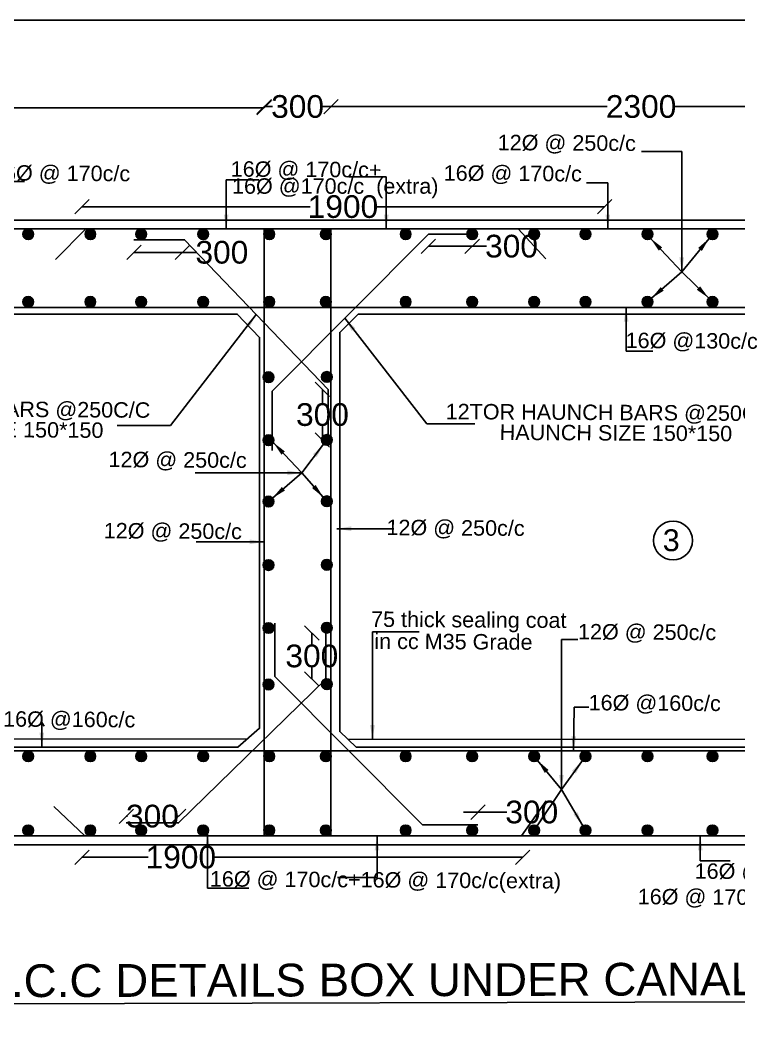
# Model space of a CAD drawing. Header units: millimetres. Extents: x 5124 to 3877021, y 2311 to 45953129.
# Drawn here: x 3862518 to 3867267, y 45946415 to 45953129 of the extents above; entities that cross this region are included whole.
import ezdxf

# ---------------------------------------------------------------- set-up
doc = ezdxf.new("R2010")
doc.units = ezdxf.units.MM
doc.header["$MEASUREMENT"] = 0
for name, color, linetype in [('DIMENSION', 7, 'Continuous'), ('DRAWING', 7, 'Continuous'), ('TEXT', 7, 'Continuous')]:
    doc.layers.add(name, color=color, linetype=linetype)
doc.styles.get("Standard").update_dxf_attribs({"font": 'arial.ttf', "height": 150})
doc.dimstyles.get("Standard").update_dxf_attribs({"dimtxt": 200, "dimasz": 110, "dimexe": 0.18, "dimexo": 0.0625, "dimgap": 0.09, "dimtad": 0, "dimtih": 1, "dimtoh": 1, "dimdec": 0, "dimzin": 0, "dimdsep": 46, "dimtxsty": 'Standard', "dimblk": 'OBLIQUE', "dimcen": 0.09, "dimse1": 1, "dimse2": 1, "dimadec": 0, "dimazin": 0, "dimtfac": 1, "dimtdec": 0, "dimtofl": 0, "dimtmove": 0, "dimatfit": 3, "dimfxl": 1, "dimtolj": 1, "dimtzin": 0, "dimarcsym": 0})

# ---------------------------------------------------------------- blocks, each defined once
blk = doc.blocks.new('_Oblique')
at = {"color": 0, "linetype": 'ByBlock', "lineweight": -2}
blk.add_line((-0.5, -0.5), (0.5, 0.5), dxfattribs=at)
blk = doc.blocks.new('*D78')
at = {"layer": 'Defpoints', "color": 0, "transparency": 16777216}
for p in [(3864130.5, 45952551.1), (3864130.5, 45951749.7), (3860075.1, 45951731.5)]:
    blk.add_point(p, dxfattribs=at)
at = {"layer": 'DIMENSION', "color": 0, "lineweight": -2, "transparency": 16777216}
for p, q in [((3860075.1, 45952551.1), (3861877.7, 45952551.1)), ((3864130.5, 45952551.1), (3862327.9, 45952551.1))]:
    blk.add_line(p, q, dxfattribs=at)
at = {"layer": 'DIMENSION', "color": 0, "lineweight": -2, "transparency": 16777216, "xscale": 95, "yscale": 95, "zscale": 95, "rotation": 180}
blk.add_blockref('_Oblique', (3860075.1, 45952551.1), dxfattribs=at)
at = {"layer": 'DIMENSION', "color": 0, "lineweight": -2, "transparency": 16777216, "xscale": 95, "yscale": 95, "zscale": 95}
blk.add_blockref('_Oblique', (3864130.5, 45952551.1), dxfattribs=at)
at = {"layer": 'DIMENSION', "color": 0, "transparency": 16777216, "insert": (3862102.8, 45952551.1), "char_height": 150, "attachment_point": 5}
blk.add_mtext('\\A1;2300', dxfattribs=at)
blk = doc.blocks.new('*D87')
at = {"layer": 'Defpoints', "color": 0, "transparency": 16777216}
for p in [(3863269.6, 45951677.9), (3863590.5, 45951677.9), (3863590.5, 45951594.4)]:
    blk.add_point(p, dxfattribs=at)
at = {"layer": 'DIMENSION', "color": 0, "lineweight": -2, "transparency": 16777216}
for p, q in [((3863269.6, 45951594.4), (3863590.5, 45951594.4)), ((3863590.5, 45951594.4), (3863685.5, 45951594.4))]:
    blk.add_line(p, q, dxfattribs=at)
at = {"layer": 'DIMENSION', "color": 0, "lineweight": -2, "transparency": 16777216, "xscale": 95, "yscale": 95, "zscale": 95, "rotation": 180}
blk.add_blockref('_Oblique', (3863269.6, 45951594.4), dxfattribs=at)
at = {"layer": 'DIMENSION', "color": 0, "lineweight": -2, "transparency": 16777216, "xscale": 95, "yscale": 95, "zscale": 95}
blk.add_blockref('_Oblique', (3863590.5, 45951594.4), dxfattribs=at)
at = {"layer": 'DIMENSION', "color": 0, "transparency": 16777216, "insert": (3863851, 45951594.4), "char_height": 150, "attachment_point": 5}
blk.add_mtext('\\A1;300', dxfattribs=at)
blk = doc.blocks.new('*D88')
at = {"layer": 'Defpoints', "color": 0, "transparency": 16777216}
for p in [(3864552.8, 45950688.1), (3864515.8, 45950354.5), (3864544.8, 45950354.5)]:
    blk.add_point(p, dxfattribs=at)
at = {"layer": 'DIMENSION', "color": 0, "lineweight": -2, "transparency": 16777216}
for p, q in [((3864515.8, 45950688.1), (3864515.8, 45950598)), ((3864515.8, 45950354.5), (3864515.8, 45950444.6))]:
    blk.add_line(p, q, dxfattribs=at)
at = {"layer": 'DIMENSION', "color": 0, "lineweight": -2, "transparency": 16777216, "xscale": 95, "yscale": 95, "zscale": 95}
for p, rotation in [((3864515.8, 45950688.1), 90), ((3864515.8, 45950354.5), 270)]:
    blk.add_blockref('_Oblique', p, dxfattribs=dict(at, rotation=rotation))
at = {"layer": 'DIMENSION', "color": 0, "transparency": 16777216, "insert": (3864515.8, 45950521.3), "char_height": 150, "attachment_point": 5}
blk.add_mtext('\\A1;300', dxfattribs=at)
blk = doc.blocks.new('*D171')
at = {"layer": 'Defpoints', "color": 0, "transparency": 16777216}
for p in [(3864445.5, 45949077.4), (3864544.8, 45949077.4), (3864538, 45948773.1)]:
    blk.add_point(p, dxfattribs=at)
at = {"layer": 'DIMENSION', "color": 0, "lineweight": -2, "transparency": 16777216}
for p, q in [((3864445.5, 45949077.4), (3864445.5, 45949001.9)), ((3864445.5, 45948773.1), (3864445.5, 45948848.6))]:
    blk.add_line(p, q, dxfattribs=at)
at = {"layer": 'DIMENSION', "color": 0, "lineweight": -2, "transparency": 16777216, "xscale": 95, "yscale": 95, "zscale": 95}
for p, rotation in [((3864445.5, 45949077.4), 90), ((3864445.5, 45948773.1), 270)]:
    blk.add_blockref('_Oblique', p, dxfattribs=dict(at, rotation=rotation))
at = {"layer": 'DIMENSION', "color": 0, "transparency": 16777216, "insert": (3864445.5, 45948925.2), "char_height": 150, "attachment_point": 5}
blk.add_mtext('\\A1;300', dxfattribs=at)
blk = doc.blocks.new('*D89')
at = {"layer": 'Defpoints', "color": 0, "transparency": 16777216}
for p in [(3863219.2, 45947866.3), (3863219.2, 45947821.7), (3863564.2, 45947821.7)]:
    blk.add_point(p, dxfattribs=at)
at = {"layer": 'DIMENSION', "color": 0, "lineweight": -2, "transparency": 16777216}
for p, q in [((3863219.2, 45947866.3), (3863226.2, 45947866.3)), ((3863564.2, 45947866.3), (3863557.2, 45947866.3))]:
    blk.add_line(p, q, dxfattribs=at)
at = {"layer": 'DIMENSION', "color": 0, "lineweight": -2, "transparency": 16777216, "xscale": 95, "yscale": 95, "zscale": 95, "rotation": 180}
blk.add_blockref('_Oblique', (3863219.2, 45947866.3), dxfattribs=at)
at = {"layer": 'DIMENSION', "color": 0, "lineweight": -2, "transparency": 16777216, "xscale": 95, "yscale": 95, "zscale": 95}
blk.add_blockref('_Oblique', (3863564.2, 45947866.3), dxfattribs=at)
at = {"layer": 'DIMENSION', "color": 0, "transparency": 16777216, "insert": (3863391.7, 45947866.3), "char_height": 150, "attachment_point": 5}
blk.add_mtext('\\A1;300', dxfattribs=at)
blk = doc.blocks.new('*D90')
at = {"layer": 'Defpoints', "color": 0, "transparency": 16777216}
for p in [(3862925.3, 45947736.2), (3865838.9, 45947710.5), (3865838.9, 45947595.2)]:
    blk.add_point(p, dxfattribs=at)
at = {"layer": 'DIMENSION', "color": 0, "lineweight": -2, "transparency": 16777216}
for p, q in [((3862925.3, 45947595.2), (3863362.8, 45947595.2)), ((3865838.9, 45947595.2), (3863796.3, 45947595.2))]:
    blk.add_line(p, q, dxfattribs=at)
at = {"layer": 'DIMENSION', "color": 0, "lineweight": -2, "transparency": 16777216, "xscale": 95, "yscale": 95, "zscale": 95, "rotation": 180}
blk.add_blockref('_Oblique', (3862925.3, 45947595.2), dxfattribs=at)
at = {"layer": 'DIMENSION', "color": 0, "lineweight": -2, "transparency": 16777216, "xscale": 95, "yscale": 95, "zscale": 95}
blk.add_blockref('_Oblique', (3865838.9, 45947595.2), dxfattribs=at)
at = {"layer": 'DIMENSION', "color": 0, "transparency": 16777216, "insert": (3863579.6, 45947595.2), "char_height": 150, "attachment_point": 5}
blk.add_mtext('\\A1;1900', dxfattribs=at)
blk = doc.blocks.new('*D92')
at = {"layer": 'Defpoints', "color": 0, "transparency": 16777216}
for p in [(3868672.2, 45952558.4), (3864572.2, 45951749.7), (3868672.2, 45951749.7)]:
    blk.add_point(p, dxfattribs=at)
at = {"layer": 'DIMENSION', "color": 0, "lineweight": -2, "transparency": 16777216}
for p, q in [((3864572.2, 45952558.4), (3866397.1, 45952558.4)), ((3868672.2, 45952558.4), (3866847.3, 45952558.4))]:
    blk.add_line(p, q, dxfattribs=at)
at = {"layer": 'DIMENSION', "color": 0, "lineweight": -2, "transparency": 16777216, "xscale": 95, "yscale": 95, "zscale": 95, "rotation": 180}
blk.add_blockref('_Oblique', (3864572.2, 45952558.4), dxfattribs=at)
at = {"layer": 'DIMENSION', "color": 0, "lineweight": -2, "transparency": 16777216, "xscale": 95, "yscale": 95, "zscale": 95}
blk.add_blockref('_Oblique', (3868672.2, 45952558.4), dxfattribs=at)
at = {"layer": 'DIMENSION', "color": 0, "transparency": 16777216, "insert": (3866622.2, 45952558.4), "char_height": 150, "attachment_point": 5}
blk.add_mtext('\\A1;2300', dxfattribs=at)
blk = doc.blocks.new('*D98')
at = {"layer": 'Defpoints', "color": 0, "transparency": 16777216}
for p in [(3865216.1, 45951714.7), (3865505.4, 45951714.7), (3865505.4, 45951635)]:
    blk.add_point(p, dxfattribs=at)
at = {"layer": 'DIMENSION', "color": 0, "lineweight": -2, "transparency": 16777216}
for p, q in [((3865216.1, 45951635), (3865505.4, 45951635)), ((3865505.4, 45951635), (3865600.4, 45951635))]:
    blk.add_line(p, q, dxfattribs=at)
at = {"layer": 'DIMENSION', "color": 0, "lineweight": -2, "transparency": 16777216, "xscale": 95, "yscale": 95, "zscale": 95, "rotation": 180}
blk.add_blockref('_Oblique', (3865216.1, 45951635), dxfattribs=at)
at = {"layer": 'DIMENSION', "color": 0, "lineweight": -2, "transparency": 16777216, "xscale": 95, "yscale": 95, "zscale": 95}
blk.add_blockref('_Oblique', (3865505.4, 45951635), dxfattribs=at)
at = {"layer": 'DIMENSION', "color": 0, "transparency": 16777216, "insert": (3865765.9, 45951635), "char_height": 150, "attachment_point": 5}
blk.add_mtext('\\A1;300', dxfattribs=at)
blk = doc.blocks.new('*D169')
at = {"layer": 'Defpoints', "color": 0, "transparency": 16777216}
for p in [(3865543.9, 45947893.2), (3865543.9, 45947810), (3865543.9, 45947810)]:
    blk.add_point(p, dxfattribs=at)
at = {"layer": 'DIMENSION', "color": 0, "lineweight": -2, "transparency": 16777216}
for q in [(3865448.9, 45947893.2), (3865733.9, 45947893.2)]:
    blk.add_line((3865543.9, 45947893.2), q, dxfattribs=at)
at = {"layer": 'DIMENSION', "color": 0, "lineweight": -2, "transparency": 16777216, "xscale": 95, "yscale": 95, "zscale": 95}
blk.add_blockref('_Oblique', (3865543.9, 45947893.2), dxfattribs=at)
at = {"layer": 'DIMENSION', "color": 0, "lineweight": -2, "transparency": 16777216, "xscale": 95, "yscale": 95, "zscale": 95, "rotation": 180}
blk.add_blockref('_Oblique', (3865543.9, 45947893.2), dxfattribs=at)
at = {"layer": 'DIMENSION', "color": 0, "transparency": 16777216, "insert": (3865899.4, 45947893.2), "char_height": 150, "attachment_point": 5}
blk.add_mtext('\\A1;300', dxfattribs=at)
blk = doc.blocks.new('*D110')
at = {"layer": 'Defpoints', "color": 0, "lineweight": -2, "transparency": 16777216}
for p, q in [((3864130.5, 45952558.4), (3864185.9, 45952558.4)), ((3864572.2, 45952558.4), (3864516.8, 45952558.4))]:
    blk.add_line(p, q, dxfattribs=at)
at = {"layer": 'Defpoints', "color": 0, "transparency": 16777216}
for p in [(3864572.2, 45952558.4), (3864130.5, 45951749.7), (3864572.2, 45951749.7)]:
    blk.add_point(p, dxfattribs=at)
at = {"layer": 'Defpoints', "color": 0, "lineweight": -2, "transparency": 16777216, "xscale": 95, "yscale": 95, "zscale": 95, "rotation": 180}
blk.add_blockref('_Oblique', (3864130.5, 45952558.4), dxfattribs=at)
at = {"layer": 'Defpoints', "color": 0, "lineweight": -2, "transparency": 16777216, "xscale": 95, "yscale": 95, "zscale": 95}
blk.add_blockref('_Oblique', (3864572.2, 45952558.4), dxfattribs=at)
at = {"layer": 'Defpoints', "color": 0, "transparency": 16777216, "insert": (3864351.3, 45952558.4), "char_height": 150, "attachment_point": 5}
blk.add_mtext('\\A1;300', dxfattribs=at)
blk = doc.blocks.new('*D114')
at = {"layer": 'Defpoints', "color": 0, "transparency": 16777216}
for p in [(3866381.4, 45951896.5), (3866381.4, 45951749.7), (3862926.6, 45951727.9)]:
    blk.add_point(p, dxfattribs=at)
at = {"layer": 'DRAWING', "color": 0, "lineweight": -2, "transparency": 16777216}
for p, q in [((3862926.6, 45951896.5), (3864434.5, 45951896.5)), ((3866381.4, 45951896.5), (3864868, 45951896.5))]:
    blk.add_line(p, q, dxfattribs=at)
at = {"layer": 'DRAWING', "color": 0, "lineweight": -2, "transparency": 16777216, "xscale": 95, "yscale": 95, "zscale": 95, "rotation": 180}
blk.add_blockref('_Oblique', (3862926.6, 45951896.5), dxfattribs=at)
at = {"layer": 'DRAWING', "color": 0, "lineweight": -2, "transparency": 16777216, "xscale": 95, "yscale": 95, "zscale": 95}
blk.add_blockref('_Oblique', (3866381.4, 45951896.5), dxfattribs=at)
at = {"layer": 'DRAWING', "color": 0, "transparency": 16777216, "insert": (3864651.2, 45951896.5), "char_height": 150, "attachment_point": 5}
blk.add_mtext('\\A1;1900', dxfattribs=at)

msp = doc.modelspace()

# ---------------------------------------------------------------- hatches: boundary and pattern name
at = {"layer": 'DRAWING'}
h = msp.add_hatch(dxfattribs=at)
h.set_pattern_fill('ANSI31', color=256, scale=0.463851, style=0)
h.set_pattern_definition([(45, (2195436.512056, 24640087.43067), (-0.04099901149771, 0.04099901149771), [])])
h.paths.add_polyline_path([(3862605.7, 45951714.7, 0.958694), (3862535.6, 45951717.7), (3862535.6, 45951711.7, 0.958694)])
h = msp.add_hatch(dxfattribs=at)
h.set_pattern_fill('ANSI31', color=256, scale=0.463851, style=0)
h.set_pattern_definition([(45, (2195847.375406, 24640087.43067), (-0.04099901149771, 0.04099901149771), [])])
h.paths.add_polyline_path([(3863016.6, 45951714.7, 0.958694), (3862946.4, 45951717.7), (3862946.4, 45951711.7, 0.958694)])
h = msp.add_hatch(dxfattribs=at)
h.set_pattern_fill('ANSI31', color=256, scale=0.463851, style=0)
h.set_pattern_definition([(45, (2196183.37414, 24640087.43067), (-0.04099901149771, 0.04099901149771), [])])
h.paths.add_polyline_path([(3863352.6, 45951714.7, 0.958694), (3863282.4, 45951717.7), (3863282.4, 45951711.7, 0.958694)])
h = msp.add_hatch(dxfattribs=at)
h.set_pattern_fill('ANSI31', color=256, scale=0.463851, style=0)
h.set_pattern_definition([(45, (2196593.444574, 24640087.43067), (-0.04099901149771, 0.04099901149771), [])])
h.paths.add_polyline_path([(3863762.6, 45951714.7, 0.958694), (3863692.5, 45951717.7), (3863692.5, 45951711.7, 0.958694)])
h = msp.add_hatch(dxfattribs=at)
h.set_pattern_fill('ANSI31', color=256, scale=0.463851, style=0)
h.set_pattern_definition([(45, (2197030.27597, 24640087.43067), (-0.04099901149771, 0.04099901149771), [])])
h.paths.add_polyline_path([(3864199.5, 45951714.7, 0.958694), (3864129.3, 45951717.7), (3864129.3, 45951711.7, 0.958694)])
h = msp.add_hatch(dxfattribs=at)
h.set_pattern_fill('ANSI31', color=256, scale=0.463851, style=0)
h.set_pattern_definition([(45, (2197404.334736, 24640087.43067), (-0.04099901149771, 0.04099901149771), [])])
h.paths.add_polyline_path([(3864573.5, 45951714.7, 0.958694), (3864503.4, 45951717.7), (3864503.4, 45951711.7, 0.958694)])
h = msp.add_hatch(dxfattribs=at)
h.set_pattern_fill('ANSI31', color=256, scale=0.463851, style=0)
h.set_pattern_definition([(45, (2197931.75694, 24640087.43067), (-0.04099901149771, 0.04099901149771), [])])
h.paths.add_polyline_path([(3865101, 45951714.7, 0.958694), (3865030.8, 45951717.7), (3865030.8, 45951711.7, 0.958694)])
h = msp.add_hatch(dxfattribs=at)
h.set_pattern_fill('ANSI31', color=256, scale=0.463851, style=0)
h.set_pattern_definition([(45, (2198371.363544, 24640087.43067), (-0.04099901149771, 0.04099901149771), [])])
h.paths.add_polyline_path([(3865540.6, 45951714.7, 0.958694), (3865470.4, 45951717.7), (3865470.4, 45951711.7, 0.958694)])
h = msp.add_hatch(dxfattribs=at)
h.set_pattern_fill('ANSI31', color=256, scale=0.463851, style=0)
h.set_pattern_definition([(45, (2198781.103594, 24640087.43067), (-0.04099901149771, 0.04099901149771), [])])
h.paths.add_polyline_path([(3865950.3, 45951714.7, 0.958694), (3865880.2, 45951717.7), (3865880.2, 45951711.7, 0.958694)])
h = msp.add_hatch(dxfattribs=at)
h.set_pattern_fill('ANSI31', color=256, scale=0.463851, style=0)
h.set_pattern_definition([(45, (2199120.538304, 24640087.43067), (-0.04099901149771, 0.04099901149771), [])])
h.paths.add_polyline_path([(3866289.7, 45951714.7, 0.958694), (3866219.6, 45951717.7), (3866219.6, 45951711.7, 0.958694)])
h = msp.add_hatch(dxfattribs=at)
h.set_pattern_fill('ANSI31', color=256, scale=0.463851, style=0)
h.set_pattern_definition([(45, (2199530.278355, 24640087.43067), (-0.04099901149771, 0.04099901149771), [])])
h.paths.add_polyline_path([(3866699.5, 45951714.7, 0.958694), (3866629.3, 45951717.7), (3866629.3, 45951711.7, 0.958694)])
h = msp.add_hatch(dxfattribs=at)
h.set_pattern_fill('ANSI31', color=256, scale=0.463851, style=0)
h.set_pattern_definition([(45, (2199960.303874, 24640087.43067), (-0.04099901149771, 0.04099901149771), [])])
h.paths.add_polyline_path([(3867129.5, 45951714.7, 0.958694), (3867059.4, 45951717.7), (3867059.4, 45951711.7, 0.958694)])
h = msp.add_hatch(dxfattribs=at)
h.set_pattern_fill('ANSI31', color=256, scale=0.463851, style=0)
h.set_pattern_definition([(45, (2195436.512056, 24639640.34194), (-0.04099901149771, 0.04099901149771), [])])
h.paths.add_polyline_path([(3862605.7, 45951267.6, 0.958694), (3862535.6, 45951270.6), (3862535.6, 45951264.7, 0.958694)])
h = msp.add_hatch(dxfattribs=at)
h.set_pattern_fill('ANSI31', color=256, scale=0.463851, style=0)
h.set_pattern_definition([(45, (2195847.375406, 24639640.34194), (-0.04099901149771, 0.04099901149771), [])])
h.paths.add_polyline_path([(3863016.6, 45951267.6, 0.958694), (3862946.4, 45951270.6), (3862946.4, 45951264.7, 0.958694)])
h = msp.add_hatch(dxfattribs=at)
h.set_pattern_fill('ANSI31', color=256, scale=0.463851, style=0)
h.set_pattern_definition([(45, (2196183.37414, 24639640.34194), (-0.04099901149771, 0.04099901149771), [])])
h.paths.add_polyline_path([(3863352.6, 45951267.6, 0.958694), (3863282.4, 45951270.6), (3863282.4, 45951264.7, 0.958694)])
h = msp.add_hatch(dxfattribs=at)
h.set_pattern_fill('ANSI31', color=256, scale=0.463851, style=0)
h.set_pattern_definition([(45, (2196593.444574, 24639640.34194), (-0.04099901149771, 0.04099901149771), [])])
h.paths.add_polyline_path([(3863762.6, 45951267.6, 0.958694), (3863692.5, 45951270.6), (3863692.5, 45951264.7, 0.958694)])
h = msp.add_hatch(dxfattribs=at)
h.set_pattern_fill('ANSI31', color=256, scale=0.463851, style=0)
h.set_pattern_definition([(45, (2197030.27597, 24639640.34194), (-0.04099901149771, 0.04099901149771), [])])
h.paths.add_polyline_path([(3864199.5, 45951267.6, 0.958694), (3864129.3, 45951270.6), (3864129.3, 45951264.7, 0.958694)])
h = msp.add_hatch(dxfattribs=at)
h.set_pattern_fill('ANSI31', color=256, scale=0.463851, style=0)
h.set_pattern_definition([(45, (2197404.334736, 24639640.34194), (-0.04099901149771, 0.04099901149771), [])])
h.paths.add_polyline_path([(3864573.5, 45951267.6, 0.958694), (3864503.4, 45951270.6), (3864503.4, 45951264.7, 0.958694)])
h = msp.add_hatch(dxfattribs=at)
h.set_pattern_fill('ANSI31', color=256, scale=0.463851, style=0)
h.set_pattern_definition([(45, (2197931.75694, 24639640.34194), (-0.04099901149771, 0.04099901149771), [])])
h.paths.add_polyline_path([(3865101, 45951267.6, 0.958694), (3865030.8, 45951270.6), (3865030.8, 45951264.7, 0.958694)])
h = msp.add_hatch(dxfattribs=at)
h.set_pattern_fill('ANSI31', color=256, scale=0.463851, style=0)
h.set_pattern_definition([(45, (2198371.363544, 24639640.34194), (-0.04099901149771, 0.04099901149771), [])])
h.paths.add_polyline_path([(3865540.6, 45951267.6, 0.958694), (3865470.4, 45951270.6), (3865470.4, 45951264.7, 0.958694)])
h = msp.add_hatch(dxfattribs=at)
h.set_pattern_fill('ANSI31', color=256, scale=0.463851, style=0)
h.set_pattern_definition([(45, (2198781.103594, 24639640.34194), (-0.04099901149771, 0.04099901149771), [])])
h.paths.add_polyline_path([(3865950.3, 45951267.6, 0.958694), (3865880.2, 45951270.6), (3865880.2, 45951264.7, 0.958694)])
h = msp.add_hatch(dxfattribs=at)
h.set_pattern_fill('ANSI31', color=256, scale=0.463851, style=0)
h.set_pattern_definition([(45, (2199120.538304, 24639640.34194), (-0.04099901149771, 0.04099901149771), [])])
h.paths.add_polyline_path([(3866289.7, 45951267.6, 0.958694), (3866219.6, 45951270.6), (3866219.6, 45951264.7, 0.958694)])
h = msp.add_hatch(dxfattribs=at)
h.set_pattern_fill('ANSI31', color=256, scale=0.463851, style=0)
h.set_pattern_definition([(45, (2199530.278355, 24639640.34194), (-0.04099901149771, 0.04099901149771), [])])
h.paths.add_polyline_path([(3866699.5, 45951267.6, 0.958694), (3866629.3, 45951270.6), (3866629.3, 45951264.7, 0.958694)])
h = msp.add_hatch(dxfattribs=at)
h.set_pattern_fill('ANSI31', color=256, scale=0.463851, style=0)
h.set_pattern_definition([(45, (2199960.303874, 24639640.34194), (-0.04099901149771, 0.04099901149771), [])])
h.paths.add_polyline_path([(3867129.5, 45951267.6, 0.958694), (3867059.4, 45951270.6), (3867059.4, 45951264.7, 0.958694)])
h = msp.add_hatch(dxfattribs=at)
h.set_pattern_fill('ANSI31', color=256, scale=0.463851, style=0)
h.set_pattern_definition([(45, (2197025.243115, 24639141.97031), (-0.04099901149771, 0.04099901149771), [])])
h.paths.add_polyline_path([(3864194.4, 45950769.2, 0.958694), (3864124.3, 45950772.2), (3864124.3, 45950766.3, 0.958694)])
h = msp.add_hatch(dxfattribs=at)
h.set_pattern_fill('ANSI31', color=256, scale=0.463851, style=0)
h.set_pattern_definition([(45, (2197410.68777, 24639143.747584), (-0.04099901149771, 0.04099901149771), [])])
h.paths.add_polyline_path([(3864579.9, 45950771, 0.958694), (3864509.7, 45950774), (3864509.7, 45950768.1, 0.958694)])
h = msp.add_hatch(dxfattribs=at)
h.set_pattern_fill('ANSI31', color=256, scale=0.463851, style=0)
h.set_pattern_definition([(45, (2197025.243115, 24638725.475774), (-0.04099901149771, 0.04099901149771), [])])
h.paths.add_polyline_path([(3864194.4, 45950352.7, 0.958694), (3864124.3, 45950355.7), (3864124.3, 45950349.8, 0.958694)])
h = msp.add_hatch(dxfattribs=at)
h.set_pattern_fill('ANSI31', color=256, scale=0.463851, style=0)
h.set_pattern_definition([(45, (2197410.68777, 24638727.253046), (-0.04099901149771, 0.04099901149771), [])])
h.paths.add_polyline_path([(3864579.9, 45950354.5, 0.958694), (3864509.7, 45950357.5), (3864509.7, 45950351.6, 0.958694)])
h = msp.add_hatch(dxfattribs=at)
h.set_pattern_fill('ANSI31', color=256, scale=0.463851, style=0)
h.set_pattern_definition([(45, (2197025.243115, 24638319.79808), (-0.04099901149771, 0.04099901149771), [])])
h.paths.add_polyline_path([(3864194.4, 45949947.1, 0.958694), (3864124.3, 45949950), (3864124.3, 45949944.1, 0.958694)])
h = msp.add_hatch(dxfattribs=at)
h.set_pattern_fill('ANSI31', color=256, scale=0.463851, style=0)
h.set_pattern_definition([(45, (2197410.68777, 24638321.575355), (-0.04099901149771, 0.04099901149771), [])])
h.paths.add_polyline_path([(3864579.9, 45949948.8, 0.958694), (3864509.7, 45949951.8), (3864509.7, 45949945.9, 0.958694)])
h = msp.add_hatch(dxfattribs=at)
h.set_pattern_fill('ANSI31', color=256, scale=0.463851, style=0)
h.set_pattern_definition([(45, (2197025.243115, 24637899.9635), (-0.04099901149771, 0.04099901149771), [])])
h.paths.add_polyline_path([(3864194.4, 45949527.2, 0.958694), (3864124.3, 45949530.2), (3864124.3, 45949524.3, 0.958694)])
h = msp.add_hatch(dxfattribs=at)
h.set_pattern_fill('ANSI31', color=256, scale=0.463851, style=0)
h.set_pattern_definition([(45, (2197410.68777, 24637901.74077), (-0.04099901149771, 0.04099901149771), [])])
h.paths.add_polyline_path([(3864579.9, 45949529, 0.958694), (3864509.7, 45949532), (3864509.7, 45949526, 0.958694)])
h = msp.add_hatch(dxfattribs=at)
h.set_pattern_fill('ANSI31', color=256, scale=0.463851, style=0)
h.set_pattern_definition([(45, (2197025.243115, 24637483.499604), (-0.04099901149771, 0.04099901149771), [])])
h.paths.add_polyline_path([(3864194.4, 45949110.8, 0.958694), (3864124.3, 45949113.7), (3864124.3, 45949107.8, 0.958694)])
h = msp.add_hatch(dxfattribs=at)
h.set_pattern_fill('ANSI31', color=256, scale=0.463851, style=0)
h.set_pattern_definition([(45, (2197410.68777, 24637485.276876), (-0.04099901149771, 0.04099901149771), [])])
h.paths.add_polyline_path([(3864579.9, 45949112.5, 0.958694), (3864509.7, 45949115.5), (3864509.7, 45949109.6, 0.958694)])
h = msp.add_hatch(dxfattribs=at)
h.set_pattern_fill('ANSI31', color=256, scale=0.463851, style=0)
h.set_pattern_definition([(45, (2197025.243115, 24637110.27245), (-0.04099901149771, 0.04099901149771), [])])
h.paths.add_polyline_path([(3864194.4, 45948737.5, 0.958694), (3864124.3, 45948740.5), (3864124.3, 45948734.6, 0.958694)])
h = msp.add_hatch(dxfattribs=at)
h.set_pattern_fill('ANSI31', color=256, scale=0.463851, style=0)
h.set_pattern_definition([(45, (2197410.68777, 24637112.049723), (-0.04099901149771, 0.04099901149771), [])])
h.paths.add_polyline_path([(3864579.9, 45948739.3, 0.958694), (3864509.7, 45948742.3), (3864509.7, 45948736.4, 0.958694)])
h = msp.add_hatch(dxfattribs=at)
h.set_pattern_fill('ANSI31', color=256, scale=0.463851, style=0)
h.set_pattern_definition([(45, (2195436.512056, 24636635.31179), (-0.04099901149771, 0.04099901149771), [])])
h.paths.add_polyline_path([(3862605.7, 45948262.6, 0.958694), (3862535.6, 45948265.5), (3862535.6, 45948259.6, 0.958694)])
h = msp.add_hatch(dxfattribs=at)
h.set_pattern_fill('ANSI31', color=256, scale=0.463851, style=0)
h.set_pattern_definition([(45, (2195847.375406, 24636635.31179), (-0.04099901149771, 0.04099901149771), [])])
h.paths.add_polyline_path([(3863016.6, 45948262.6, 0.958694), (3862946.4, 45948265.5), (3862946.4, 45948259.6, 0.958694)])
h = msp.add_hatch(dxfattribs=at)
h.set_pattern_fill('ANSI31', color=256, scale=0.463851, style=0)
h.set_pattern_definition([(45, (2196183.37414, 24636635.31179), (-0.04099901149771, 0.04099901149771), [])])
h.paths.add_polyline_path([(3863352.6, 45948262.6, 0.958694), (3863282.4, 45948265.5), (3863282.4, 45948259.6, 0.958694)])
h = msp.add_hatch(dxfattribs=at)
h.set_pattern_fill('ANSI31', color=256, scale=0.463851, style=0)
h.set_pattern_definition([(45, (2196593.444574, 24636635.31179), (-0.04099901149771, 0.04099901149771), [])])
h.paths.add_polyline_path([(3863762.6, 45948262.6, 0.958694), (3863692.5, 45948265.5), (3863692.5, 45948259.6, 0.958694)])
h = msp.add_hatch(dxfattribs=at)
h.set_pattern_fill('ANSI31', color=256, scale=0.463851, style=0)
h.set_pattern_definition([(45, (2197030.27597, 24636635.31179), (-0.04099901149771, 0.04099901149771), [])])
h.paths.add_polyline_path([(3864199.5, 45948262.6, 0.958694), (3864129.3, 45948265.5), (3864129.3, 45948259.6, 0.958694)])
h = msp.add_hatch(dxfattribs=at)
h.set_pattern_fill('ANSI31', color=256, scale=0.463851, style=0)
h.set_pattern_definition([(45, (2197404.334736, 24636635.31179), (-0.04099901149771, 0.04099901149771), [])])
h.paths.add_polyline_path([(3864573.5, 45948262.6, 0.958694), (3864503.4, 45948265.5), (3864503.4, 45948259.6, 0.958694)])
h = msp.add_hatch(dxfattribs=at)
h.set_pattern_fill('ANSI31', color=256, scale=0.463851, style=0)
h.set_pattern_definition([(45, (2197931.75694, 24636635.31179), (-0.04099901149771, 0.04099901149771), [])])
h.paths.add_polyline_path([(3865101, 45948262.6, 0.958694), (3865030.8, 45948265.5), (3865030.8, 45948259.6, 0.958694)])
h = msp.add_hatch(dxfattribs=at)
h.set_pattern_fill('ANSI31', color=256, scale=0.463851, style=0)
h.set_pattern_definition([(45, (2198371.363544, 24636635.31179), (-0.04099901149771, 0.04099901149771), [])])
h.paths.add_polyline_path([(3865540.6, 45948262.6, 0.958694), (3865470.4, 45948265.5), (3865470.4, 45948259.6, 0.958694)])
h = msp.add_hatch(dxfattribs=at)
h.set_pattern_fill('ANSI31', color=256, scale=0.463851, style=0)
h.set_pattern_definition([(45, (2198781.103594, 24636635.31179), (-0.04099901149771, 0.04099901149771), [])])
h.paths.add_polyline_path([(3865950.3, 45948262.6, 0.958694), (3865880.2, 45948265.5), (3865880.2, 45948259.6, 0.958694)])
h = msp.add_hatch(dxfattribs=at)
h.set_pattern_fill('ANSI31', color=256, scale=0.463851, style=0)
h.set_pattern_definition([(45, (2199120.538304, 24636635.31179), (-0.04099901149771, 0.04099901149771), [])])
h.paths.add_polyline_path([(3866289.7, 45948262.6, 0.958694), (3866219.6, 45948265.5), (3866219.6, 45948259.6, 0.958694)])
h = msp.add_hatch(dxfattribs=at)
h.set_pattern_fill('ANSI31', color=256, scale=0.463851, style=0)
h.set_pattern_definition([(45, (2199530.278355, 24636635.31179), (-0.04099901149771, 0.04099901149771), [])])
h.paths.add_polyline_path([(3866699.5, 45948262.6, 0.958694), (3866629.3, 45948265.5), (3866629.3, 45948259.6, 0.958694)])
h = msp.add_hatch(dxfattribs=at)
h.set_pattern_fill('ANSI31', color=256, scale=0.463851, style=0)
h.set_pattern_definition([(45, (2199960.303874, 24636635.31179), (-0.04099901149771, 0.04099901149771), [])])
h.paths.add_polyline_path([(3867129.5, 45948262.6, 0.958694), (3867059.4, 45948265.5), (3867059.4, 45948259.6, 0.958694)])
h = msp.add_hatch(dxfattribs=at)
h.set_pattern_fill('ANSI31', color=256, scale=0.463851, style=0)
h.set_pattern_definition([(45, (2195436.512056, 24636145.857164), (-0.04099901149771, 0.04099901149771), [])])
h.paths.add_polyline_path([(3862605.7, 45947773.1, 0.958694), (3862535.6, 45947776.1), (3862535.6, 45947770.2, 0.958694)])
h = msp.add_hatch(dxfattribs=at)
h.set_pattern_fill('ANSI31', color=256, scale=0.463851, style=0)
h.set_pattern_definition([(45, (2195847.375406, 24636145.857164), (-0.04099901149771, 0.04099901149771), [])])
h.paths.add_polyline_path([(3863016.6, 45947773.1, 0.958694), (3862946.4, 45947776.1), (3862946.4, 45947770.2, 0.958694)])
h = msp.add_hatch(dxfattribs=at)
h.set_pattern_fill('ANSI31', color=256, scale=0.463851, style=0)
h.set_pattern_definition([(45, (2196183.37414, 24636145.857164), (-0.04099901149771, 0.04099901149771), [])])
h.paths.add_polyline_path([(3863352.6, 45947773.1, 0.958694), (3863282.4, 45947776.1), (3863282.4, 45947770.2, 0.958694)])
h = msp.add_hatch(dxfattribs=at)
h.set_pattern_fill('ANSI31', color=256, scale=0.463851, style=0)
h.set_pattern_definition([(45, (2196593.444574, 24636145.857164), (-0.04099901149771, 0.04099901149771), [])])
h.paths.add_polyline_path([(3863762.6, 45947773.1, 0.958694), (3863692.5, 45947776.1), (3863692.5, 45947770.2, 0.958694)])
h = msp.add_hatch(dxfattribs=at)
h.set_pattern_fill('ANSI31', color=256, scale=0.463851, style=0)
h.set_pattern_definition([(45, (2197030.27597, 24636145.857164), (-0.04099901149771, 0.04099901149771), [])])
h.paths.add_polyline_path([(3864199.5, 45947773.1, 0.958694), (3864129.3, 45947776.1), (3864129.3, 45947770.2, 0.958694)])
h = msp.add_hatch(dxfattribs=at)
h.set_pattern_fill('ANSI31', color=256, scale=0.463851, style=0)
h.set_pattern_definition([(45, (2197404.334736, 24636145.857164), (-0.04099901149771, 0.04099901149771), [])])
h.paths.add_polyline_path([(3864573.5, 45947773.1, 0.958694), (3864503.4, 45947776.1), (3864503.4, 45947770.2, 0.958694)])
h = msp.add_hatch(dxfattribs=at)
h.set_pattern_fill('ANSI31', color=256, scale=0.463851, style=0)
h.set_pattern_definition([(45, (2197931.75694, 24636145.857164), (-0.04099901149771, 0.04099901149771), [])])
h.paths.add_polyline_path([(3865101, 45947773.1, 0.958694), (3865030.8, 45947776.1), (3865030.8, 45947770.2, 0.958694)])
h = msp.add_hatch(dxfattribs=at)
h.set_pattern_fill('ANSI31', color=256, scale=0.463851, style=0)
h.set_pattern_definition([(45, (2198371.363544, 24636145.857164), (-0.04099901149771, 0.04099901149771), [])])
h.paths.add_polyline_path([(3865540.6, 45947773.1, 0.958694), (3865470.4, 45947776.1), (3865470.4, 45947770.2, 0.958694)])
h = msp.add_hatch(dxfattribs=at)
h.set_pattern_fill('ANSI31', color=256, scale=0.463851, style=0)
h.set_pattern_definition([(45, (2198781.103594, 24636145.857164), (-0.04099901149771, 0.04099901149771), [])])
h.paths.add_polyline_path([(3865950.3, 45947773.1, 0.958694), (3865880.2, 45947776.1), (3865880.2, 45947770.2, 0.958694)])
h = msp.add_hatch(dxfattribs=at)
h.set_pattern_fill('ANSI31', color=256, scale=0.463851, style=0)
h.set_pattern_definition([(45, (2199120.538304, 24636145.857164), (-0.04099901149771, 0.04099901149771), [])])
h.paths.add_polyline_path([(3866289.7, 45947773.1, 0.958694), (3866219.6, 45947776.1), (3866219.6, 45947770.2, 0.958694)])
h = msp.add_hatch(dxfattribs=at)
h.set_pattern_fill('ANSI31', color=256, scale=0.463851, style=0)
h.set_pattern_definition([(45, (2199530.278355, 24636145.857164), (-0.04099901149771, 0.04099901149771), [])])
h.paths.add_polyline_path([(3866699.5, 45947773.1, 0.958694), (3866629.3, 45947776.1), (3866629.3, 45947770.2, 0.958694)])
h = msp.add_hatch(dxfattribs=at)
h.set_pattern_fill('ANSI31', color=256, scale=0.463851, style=0)
h.set_pattern_definition([(45, (2199960.303874, 24636145.857164), (-0.04099901149771, 0.04099901149771), [])])
h.paths.add_polyline_path([(3867129.5, 45947773.1, 0.958694), (3867059.4, 45947776.1), (3867059.4, 45947770.2, 0.958694)])

# ---------------------------------------------------------------- linework, layer by layer
at = {"layer": 'Defpoints'}
for points in [[(3864183.8, 45950676.7), (3864183.8, 45950284.8)], [(3864200.8, 45948791.2), (3864200.8, 45949144)]]:
    msp.add_lwpolyline(points, dxfattribs=at)
at = {"layer": 'DIMENSION'}
for p, q in [((3855093.4, 45951807.8), (3864630.2, 45951807.8)), ((3864630.2, 45947678.2), (3855093.4, 45947678.2))]:
    msp.add_line(p, q, dxfattribs=at)
msp.add_lwpolyline([(3855151.5, 45951749.7), (3864572.2, 45951749.7), (3864572.2, 45947736.2), (3855151.5, 45947736.2)], close=True, dxfattribs=at)
for points in [[(3862952.5, 45951749.7), (3862751.8, 45951548.4)], [(3864130.5, 45951749.7), (3864130.5, 45947736.2)], [(3864572.2, 45951749.7), (3873572.5, 45951749.7), (3873572.5, 45947736.2), (3864572.2, 45947736.2)], [(3864630.2, 45951807.8), (3873630.6, 45951807.8), (3873630.6, 45947678.2), (3864630.2, 45947678.2)], [(3865809.5, 45951749.7), (3865992.7, 45951552.4)], [(3855151.5, 45951230.7), (3864572.2, 45951230.7)], [(3864572.2, 45951230.7), (3873572.5, 45951230.7)], [(3855151.5, 45948299.2), (3864572.2, 45948299.2)], [(3864572.2, 45948299.2), (3873572.5, 45948299.2)], [(3862944.1, 45947736.2), (3862740.5, 45947931.3)], [(3865830.7, 45947736.2), (3865995.1, 45947967.4)]]:
    msp.add_lwpolyline(points, dxfattribs=at)
msp.add_circle((3866833.2, 45949689.7), 128.5, dxfattribs=at)
at = {"layer": 'DRAWING'}
msp.add_lwpolyline([(3853628.4, 45953129.2), (3877019.4, 45953129.2), (3877019.4, 45936717.7), (3853628.4, 45936717.7)], close=True, dxfattribs=at)
for points in [[(3865505.4, 45951714.7), (3865216.1, 45951714.7), (3864183.8, 45950676.7)], [(3863269.6, 45951677.9), (3863590.5, 45951677.9), (3863604.2, 45951677.9), (3864552.8, 45950688.1), (3864552.8, 45950372.8)], [(3860294.9, 45951186.6), (3863952, 45951186.5), (3864100.1, 45951032.4), (3864100.1, 45948447.8), (3863957.2, 45948324), (3860206, 45948324), (3860096.8, 45948427.3), (3860124.7, 45951008.1), (3860294.9, 45951186.6)], [(3864752.3, 45951185.3), (3868485.4, 45951185.3), (3868633.5, 45951031.3), (3868633.5, 45948446.7), (3868490.7, 45948322.9), (3864739.5, 45948322.9), (3864630.2, 45948426.2), (3864630.2, 45951064.9), (3864752.3, 45951185.3)], [(3864538, 45949124.6), (3864538, 45948773.1), (3863564.2, 45947821.7), (3863219.2, 45947821.7)], [(3864200.8, 45948791.2), (3865178, 45947810), (3865543.9, 45947810)], [(3860151.4, 45948375.6), (3864020.4, 45948378.8)], [(3864684.8, 45948374.5), (3868550.8, 45948375.1)]]:
    msp.add_lwpolyline(points, dxfattribs=at)
for centre in [(3862570.6, 45951714.7), (3862981.4, 45951714.7), (3863317.4, 45951714.7), (3863727.5, 45951714.7), (3864164.3, 45951714.7), (3864538.4, 45951714.7), (3865065.8, 45951714.7), (3865505.4, 45951714.7), (3865915.2, 45951714.7), (3866254.6, 45951714.7), (3866664.3, 45951714.7), (3867094.4, 45951714.7), (3862570.6, 45951267.6), (3862981.4, 45951267.6), (3863317.4, 45951267.6), (3863727.5, 45951267.6), (3864164.3, 45951267.6), (3864538.4, 45951267.6), (3865065.8, 45951267.6), (3865505.4, 45951267.6), (3865915.2, 45951267.6), (3866254.6, 45951267.6), (3866664.3, 45951267.6), (3867094.4, 45951267.6), (3864159.3, 45950769.2), (3864544.8, 45950771), (3864159.3, 45950352.7), (3864544.8, 45950354.5), (3864159.3, 45949947.1), (3864544.8, 45949948.8), (3864159.3, 45949527.2), (3864544.8, 45949529), (3864159.3, 45949110.8), (3864544.8, 45949112.5), (3864159.3, 45948737.5), (3864544.8, 45948739.3), (3862570.6, 45948262.6), (3862981.4, 45948262.6), (3863317.4, 45948262.6), (3863727.5, 45948262.6), (3864164.3, 45948262.6), (3864538.4, 45948262.6), (3865065.8, 45948262.6), (3865505.4, 45948262.6), (3865915.2, 45948262.6), (3866254.6, 45948262.6), (3866664.3, 45948262.6), (3867094.4, 45948262.6), (3862570.6, 45947773.1), (3862981.4, 45947773.1), (3863317.4, 45947773.1), (3863727.5, 45947773.1), (3864164.3, 45947773.1), (3864538.4, 45947773.1), (3865065.8, 45947773.1), (3865505.4, 45947773.1), (3865915.2, 45947773.1), (3866254.6, 45947773.1), (3866664.3, 45947773.1), (3867094.4, 45947773.1)]:
    msp.add_circle(centre, 35.1, dxfattribs=at)

# ---------------------------------------------------------------- texts
for s, height, p in [('12Ø @ 250c/c ', 102.047, (3865674.1, 45952270.6)), ('16Ø @ 170c/c ', 102.047, (3862331.2, 45952070.2)), ('16Ø @ 170c/c+', 102.047, (3863909.1, 45952095.7)), ('16Ø @ 170c/c ', 102.047, (3865317.1, 45952069)), ('16Ø @130c/c ', 102.047, (3866519.7, 45950962.2)), ('12TOR HAUNCH BARS @250C/C', 102.047, (3861173.4, 45950514)), ('12TOR HAUNCH BARS @250C/C', 102.047, (3865329.9, 45950491.8)), (' HAUNCH SIZE 150*150', 102.047, (3861491.2, 45950377.2)), (' HAUNCH SIZE 150*150', 102.047, (3865647.7, 45950355)), ('12Ø @ 250c/c ', 102.047, (3863101.4, 45950174.9)), ('12Ø @ 250c/c ', 102.047, (3863069.7, 45949704.1)), ('12Ø @ 250c/c ', 102.047, (3864938.8, 45949725.3)), ('3', 144.5, (3866764.9, 45949619.3)), ('75 thick sealing coat', 102.047, (3864837.2, 45949118.7)), ('12Ø @ 250c/c ', 102.047, (3866204.9, 45949036)), ('in cc M35 Grade', 102.047, (3864858.7, 45948973.2)), ('16Ø @160c/c', 102.047, (3866275.1, 45948567)), ('16Ø @160c/c', 102.047, (3862404.4, 45948459)), ('16Ø @ 170c/c ', 102.047, (3866976.1, 45947453.1)), ('16Ø @ 170c/c+16Ø @ 170c/c(extra)', 102.047, (3863771.3, 45947401.6)), ('16Ø @ 170c/c+16Ø @ 170c/c(extra)', 102.047, (3866599.7, 45947284.6))]:
    msp.add_text(s, height=height, rotation=359.65712, dxfattribs=at).set_placement(p)
at = {"layer": 'DRAWING', "insert": (3863878.3, 45952084.4), "char_height": 102.047, "width": 1479.181, "attachment_point": 1}
msp.add_mtext(' 16Ø @170c/c  (extra) ', dxfattribs=at)
at = {"layer": 'TEXT'}
msp.add_text('%%UR.C.C DETAILS BOX UNDER CANAL BANKS', height=216.554, rotation=0.1412, dxfattribs=at).set_placement((3862238.3, 45946669.5))

# ---------------------------------------------------------------- dimensions: what is measured, and where the dimension line sits
at = {"layer": 'Defpoints'}
dim = msp.add_linear_dim(base=(3864572.2, 45952558.4), p1=(3864130.5, 45951749.7), p2=(3864572.2, 45951749.7), text='300', dimstyle='Standard', override={"dimasz": 95, "dimfxl": 2000, "dimarcsym": 1}, dxfattribs=at)
dim.commit()
dim.dimension.update_dxf_attribs({"geometry": '*D110', "text_midpoint": (3864351.3, 45952558.4)})
at = {"layer": 'DIMENSION'}
for base, p1, p2, text, picture, middle in [((3864130.5, 45952551.1), (3860075.1, 45951731.5), (3864130.5, 45951749.7), '2300', '*D78', (3862102.8, 45952551.1)), ((3868672.2, 45952558.4), (3864572.2, 45951749.7), (3868672.2, 45951749.7), '2300', '*D92', (3866622.2, 45952558.4)), ((3863590.5, 45951594.4), (3863269.6, 45951677.9), (3863590.5, 45951677.9), '300', '*D87', (3863851, 45951594.4)), ((3865505.4, 45951635), (3865216.1, 45951714.7), (3865505.4, 45951714.7), '300', '*D98', (3865765.9, 45951635)), ((3865543.9, 45947893.2), (3865543.9, 45947810), (3865543.9, 45947810), '300', '*D169', (3865899.4, 45947893.2)), ((3863219.2, 45947866.3), (3863564.2, 45947821.7), (3863219.2, 45947821.7), '300', '*D89', (3863391.7, 45947866.3))]:
    dim = msp.add_linear_dim(base=base, p1=p1, p2=p2, text=text, dimstyle='Standard', override={"dimasz": 95, "dimfxl": 2000, "dimarcsym": 1}, dxfattribs=at)
    dim.commit()
    dim.dimension.update_dxf_attribs({"geometry": picture, "text_midpoint": middle})
for base, p1, p2, picture, middle in [((3864515.8, 45950354.5), (3864552.8, 45950688.1), (3864544.8, 45950354.5), '*D88', (3864515.8, 45950521.3)), ((3864445.5, 45949077.4), (3864538, 45948773.1), (3864544.8, 45949077.4), '*D171', (3864445.5, 45948925.2))]:
    dim = msp.add_linear_dim(base=base, p1=p1, p2=p2, angle=90, text='300', dimstyle='Standard', override={"dimasz": 95, "dimfxl": 2000, "dimarcsym": 1}, dxfattribs=at)
    dim.commit()
    dim.dimension.update_dxf_attribs({"geometry": picture, "text_midpoint": middle})
dim = msp.add_linear_dim(base=(3865838.9, 45947595.2), p1=(3862925.3, 45947736.2), p2=(3865838.9, 45947710.5), text='1900', dimstyle='Standard', override={"dimasz": 95, "dimfxl": 2000, "dimarcsym": 1}, dxfattribs=at)
dim.commit()
dim.dimension.update_dxf_attribs({"geometry": '*D90', "text_midpoint": (3863579.6, 45947595.2), "dimtype": 160})
at = {"layer": 'DRAWING'}
dim = msp.add_linear_dim(base=(3866381.4, 45951896.5), p1=(3862926.6, 45951727.9), p2=(3866381.4, 45951749.7), text='1900', dimstyle='Standard', override={"dimasz": 95, "dimfxl": 2000, "dimarcsym": 1}, dxfattribs=at)
dim.commit()
dim.dimension.update_dxf_attribs({"geometry": '*D114', "text_midpoint": (3864651.2, 45951896.5), "dimtype": 160})

# ---------------------------------------------------------------- leaders
for points in [[(3866891.1, 45951466.8), (3866891.1, 45952261.9), (3866624.3, 45952261.9)], [(3864938, 45951749.7), (3864938, 45952094.7), (3864689.1, 45952094.7)], [(3862372.1, 45951749.7), (3862372.1, 45952063.2), (3862546.9, 45952063.2)], [(3863879.7, 45951749.7), (3863879.7, 45952074.8), (3864095.1, 45952074.8)], [(3866402.1, 45951749.7), (3866402.1, 45952055.2), (3866262.2, 45952055.2)], [(3866685.3, 45951686.5), (3866891.1, 45951466.8)], [(3867072.1, 45951687.5), (3866891.1, 45951466.8)], [(3866690.7, 45951290.8), (3866891.1, 45951466.8)], [(3867069.3, 45951292.2), (3866891.1, 45951466.8)], [(3866523.4, 45951230.7), (3866523.4, 45950941), (3866699.7, 45950941)], [(3864078.5, 45951183), (3863512.1, 45950450.2), (3863158.6, 45950450.2)], [(3864663.1, 45951158.7), (3865205.9, 45950461.5), (3865522.6, 45950461.5)], [(3864190.8, 45950337.1), (3864379.5, 45950136.9)], [(3864523.5, 45950326.5), (3864379.5, 45950136.9)], [(3864379.5, 45950136.9), (3863673.7, 45950136.9)], [(3864185.9, 45949970), (3864379.5, 45950136.9)], [(3864521.6, 45949975.2), (3864379.5, 45950136.9)], [(3864610.7, 45949767.4), (3864987.4, 45949767.4)], [(3864130.5, 45949680.5), (3863681.3, 45949680.5)], [(3864846.6, 45948374.6), (3864846.6, 45949086.5), (3865156, 45949086.5)], [(3866095.4, 45948043.5), (3866095.4, 45949036), (3866204.9, 45949036)], [(3866176.4, 45948299.2), (3866178.8, 45948588.4), (3866276.4, 45948588.4)], [(3862660.8, 45948324), (3862660.1, 45948485.1), (3862675.6, 45948461.2)], [(3865937.7, 45948235.7), (3866095.4, 45948043.5)], [(3866234, 45948234.2), (3866095.4, 45948043.5)], [(3865934.7, 45947802.4), (3866095.4, 45948043.5)], [(3866236.8, 45947803.4), (3866095.4, 45948043.5)], [(3863756.7, 45947753.6), (3863756.7, 45947390.9), (3864028.4, 45947390.9)], [(3864876.6, 45947736.2), (3864876.6, 45947460.7), (3864616, 45947460.7)], [(3867013.1, 45947736.2), (3867013.1, 45947571.5), (3867211.8, 45947571.5)]]:
    msp.add_leader(points, dimstyle='Standard', override={"dimasz": 95, "dimgap": 0.09, "dimtad": 0, "dimfxl": 2000, "dimarcsym": 1}, dxfattribs=at)

doc.saveas('drawing.dxf')
